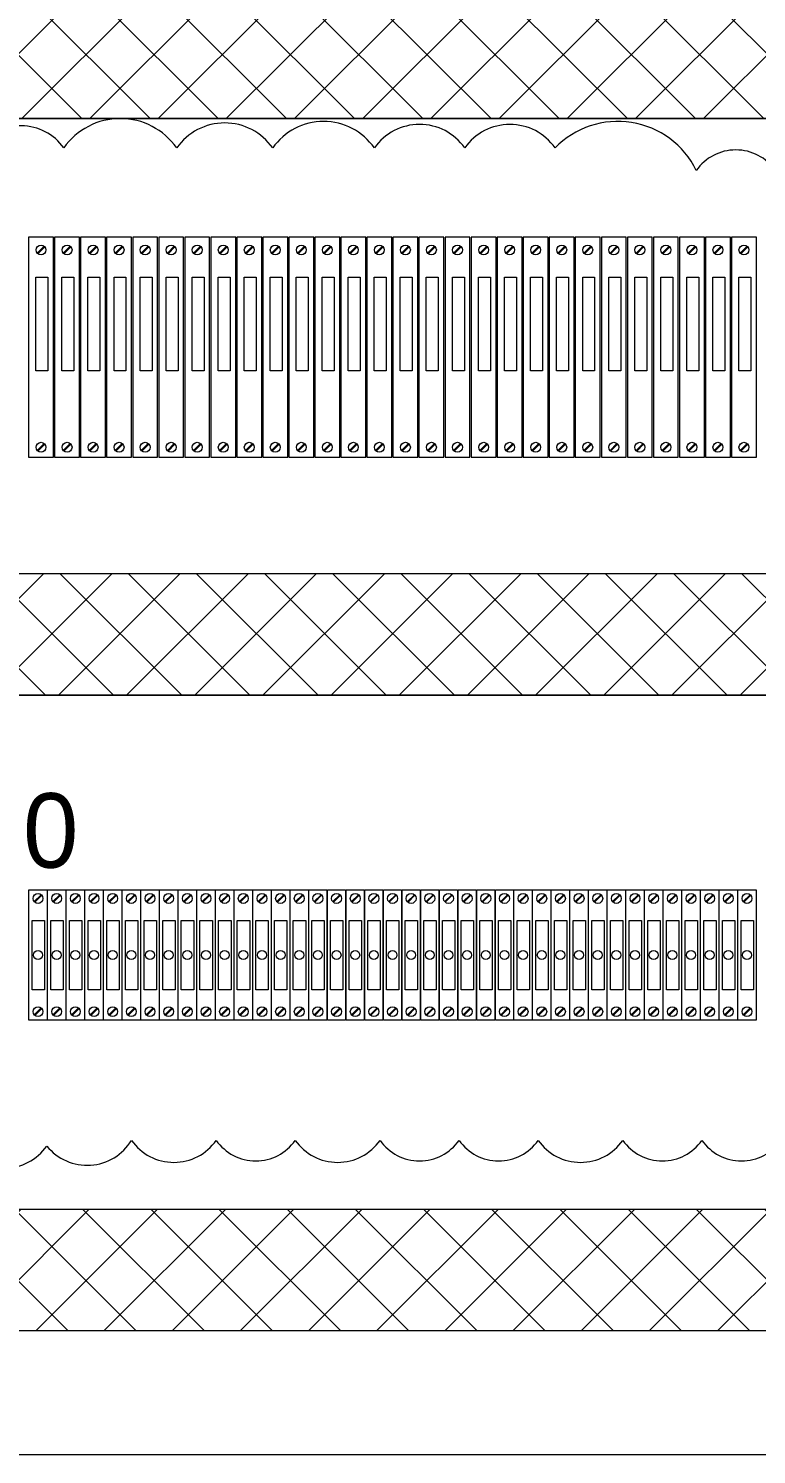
# Model space of a CAD drawing. Header units: millimetres. Extents: x 32626 to 72822, y 60047 to 123188.
# Drawn here: x 44963.5 to 45107.3, y 69076.9 to 69358.9 of the extents above; entities that cross this region are included whole.
import ezdxf

# ---------------------------------------------------------------- set-up
doc = ezdxf.new("R2010")
doc.units = ezdxf.units.MM
doc.header["$LTSCALE"] = 10
doc.layers.add('1轮廓实线层', color=7, linetype='Continuous', lineweight=18)
doc.layers.add('6文字层', color=3, linetype='Continuous', lineweight=18)
doc.styles.add('样式 1', font='SIMYOU.TTF', dxfattribs={"width": 0.75})

msp = doc.modelspace()

# ---------------------------------------------------------------- hatches: boundary and pattern name
at = {"layer": '1轮廓实线层'}
h = msp.add_hatch(dxfattribs=at)
h.set_pattern_fill('ANSI37', color=256, scale=3, style=0)
h.set_pattern_definition([(45, (13413.753, 2082.644), (-6.7351921, 6.7351921), []), (135, (13413.753, 2082.644), (-6.7351921, -6.7351921), [])])
h.paths.add_polyline_path([(44837.98, 69101.35), (44837.98, 69496.47), (45571.45, 69496.47), (45571.45, 69101.35)])
h.paths.add_polyline_path([(44861.4, 69473.08), (45548.03, 69473.08), (45548.03, 69365.07), (44861.4, 69365.07)], flags=16)
h.paths.add_polyline_path([(44861.38, 69341.07), (45548.05, 69341.07), (45548.05, 69251.07), (44861.38, 69251.07)], flags=16)
h.paths.add_polyline_path([(44861.38, 69227.07), (45548.05, 69227.07), (45548.05, 69125.35), (44861.38, 69125.35)], flags=16)

# ---------------------------------------------------------------- linework, layer by layer
for p, q in [((45307.45, 69341.07), (44861.38, 69341.07)), ((44861.38, 69341.07), (45548.05, 69341.07)), ((45307.45, 69251.07), (44861.38, 69251.07)), ((45548.05, 69251.07), (44861.38, 69251.07)), ((45307.45, 69227.07), (44861.38, 69227.07)), ((44861.38, 69227.07), (45548.05, 69227.07)), ((45548.05, 69125.35), (44861.38, 69125.35)), ((45571.45, 69101.35), (44837.98, 69101.35)), ((44808.71, 69076.91), (45600.71, 69076.91))]:
    msp.add_line(p, q, dxfattribs=at)
at = {"layer": '1轮廓实线层', "lineweight": 13}
for p, q in [((44968.45, 69317.63), (44963.53, 69317.63)), ((44963.53, 69317.63), (44963.53, 69274.13)), ((44968.45, 69274.13), (44968.45, 69317.63)), ((44973.6, 69317.63), (44968.68, 69317.63)), ((44968.68, 69317.63), (44968.68, 69274.13)), ((44973.6, 69274.13), (44973.6, 69317.63)), ((44978.74, 69317.63), (44973.82, 69317.63)), ((44973.82, 69317.63), (44973.82, 69274.13)), ((44978.74, 69274.13), (44978.74, 69317.63)), ((44983.88, 69317.63), (44978.96, 69317.63)), ((44978.96, 69317.63), (44978.96, 69274.13)), ((44983.88, 69274.13), (44983.88, 69317.63)), ((44989.02, 69317.63), (44984.1, 69317.63)), ((44984.1, 69317.63), (44984.1, 69274.13)), ((44989.02, 69274.13), (44989.02, 69317.63)), ((44994.16, 69317.63), (44989.24, 69317.63)), ((44989.24, 69317.63), (44989.24, 69274.13)), ((44994.16, 69274.13), (44994.16, 69317.63)), ((44999.31, 69317.63), (44994.39, 69317.63)), ((44994.39, 69317.63), (44994.39, 69274.13)), ((44999.31, 69274.13), (44999.31, 69317.63)), ((45004.45, 69317.63), (44999.53, 69317.63)), ((44999.53, 69317.63), (44999.53, 69274.13)), ((45004.45, 69274.13), (45004.45, 69317.63)), ((45009.59, 69317.63), (45004.67, 69317.63)), ((45004.67, 69317.63), (45004.67, 69274.13)), ((45009.59, 69274.13), (45009.59, 69317.63)), ((45014.73, 69317.63), (45009.81, 69317.63)), ((45009.81, 69317.63), (45009.81, 69274.13)), ((45014.73, 69274.13), (45014.73, 69317.63)), ((45019.88, 69317.63), (45014.96, 69317.63)), ((45014.96, 69317.63), (45014.96, 69274.13)), ((45019.88, 69274.13), (45019.88, 69317.63)), ((45025.02, 69317.63), (45020.1, 69317.63)), ((45020.1, 69317.63), (45020.1, 69274.13)), ((45025.02, 69274.13), (45025.02, 69317.63)), ((45030.16, 69317.63), (45025.24, 69317.63)), ((45025.24, 69317.63), (45025.24, 69274.13)), ((45030.16, 69274.13), (45030.16, 69317.63)), ((45035.3, 69317.63), (45030.38, 69317.63)), ((45030.38, 69317.63), (45030.38, 69274.13)), ((45035.3, 69274.13), (45035.3, 69317.63)), ((45040.45, 69317.63), (45035.53, 69317.63)), ((45035.53, 69317.63), (45035.53, 69274.13)), ((45040.45, 69274.13), (45040.45, 69317.63)), ((45045.59, 69317.63), (45040.67, 69317.63)), ((45040.67, 69317.63), (45040.67, 69274.13)), ((45045.59, 69274.13), (45045.59, 69317.63)), ((45050.73, 69317.63), (45045.81, 69317.63)), ((45045.81, 69317.63), (45045.81, 69274.13)), ((45050.73, 69274.13), (45050.73, 69317.63)), ((45055.91, 69317.63), (45050.99, 69317.63)), ((45050.99, 69317.63), (45050.99, 69274.13)), ((45055.91, 69274.13), (45055.91, 69317.63)), ((45061.05, 69317.63), (45056.13, 69317.63)), ((45056.13, 69317.63), (45056.13, 69274.13)), ((45061.05, 69274.13), (45061.05, 69317.63)), ((45066.19, 69317.63), (45061.27, 69317.63)), ((45061.27, 69317.63), (45061.27, 69274.13)), ((45066.19, 69274.13), (45066.19, 69317.63)), ((45071.34, 69317.63), (45066.42, 69317.63)), ((45066.42, 69317.63), (45066.42, 69274.13)), ((45071.34, 69274.13), (45071.34, 69317.63)), ((45076.48, 69317.63), (45071.56, 69317.63)), ((45071.56, 69317.63), (45071.56, 69274.13)), ((45076.48, 69274.13), (45076.48, 69317.63)), ((45081.62, 69317.63), (45076.7, 69317.63)), ((45076.7, 69317.63), (45076.7, 69274.13)), ((45081.62, 69274.13), (45081.62, 69317.63)), ((45086.76, 69317.63), (45081.84, 69317.63)), ((45081.84, 69317.63), (45081.84, 69274.13)), ((45086.76, 69274.13), (45086.76, 69317.63)), ((45091.91, 69317.63), (45086.99, 69317.63)), ((45086.99, 69317.63), (45086.99, 69274.13)), ((45091.91, 69274.13), (45091.91, 69317.63)), ((45097.05, 69317.63), (45092.13, 69317.63)), ((45092.13, 69317.63), (45092.13, 69274.13)), ((45097.05, 69274.13), (45097.05, 69317.63)), ((45102.19, 69317.63), (45097.27, 69317.63)), ((45097.27, 69317.63), (45097.27, 69274.13)), ((45102.19, 69274.13), (45102.19, 69317.63)), ((45107.33, 69317.63), (45102.41, 69317.63)), ((45102.41, 69317.63), (45102.41, 69274.13)), ((45107.33, 69274.13), (45107.33, 69317.63)), ((44965.24, 69314.48), (44966.62, 69315.85)), ((44965.36, 69314.35), (44966.74, 69315.73)), ((44970.39, 69314.48), (44971.76, 69315.85)), ((44970.51, 69314.35), (44971.89, 69315.73)), ((44975.53, 69314.48), (44976.91, 69315.85)), ((44975.65, 69314.35), (44977.03, 69315.73)), ((44980.67, 69314.48), (44982.05, 69315.85)), ((44980.79, 69314.35), (44982.17, 69315.73)), ((44985.81, 69314.48), (44987.19, 69315.85)), ((44985.93, 69314.35), (44987.31, 69315.73)), ((44990.95, 69314.48), (44992.33, 69315.85)), ((44991.08, 69314.35), (44992.45, 69315.73)), ((44996.1, 69314.48), (44997.48, 69315.85)), ((44996.22, 69314.35), (44997.6, 69315.73)), ((45001.24, 69314.48), (45002.62, 69315.85)), ((45001.36, 69314.35), (45002.74, 69315.73)), ((45006.38, 69314.48), (45007.76, 69315.85)), ((45006.5, 69314.35), (45007.88, 69315.73)), ((45011.52, 69314.48), (45012.9, 69315.85)), ((45011.64, 69314.35), (45013.02, 69315.73)), ((45016.67, 69314.48), (45018.05, 69315.85)), ((45016.79, 69314.35), (45018.17, 69315.73)), ((45021.81, 69314.48), (45023.19, 69315.85)), ((45021.93, 69314.35), (45023.31, 69315.73)), ((45026.95, 69314.48), (45028.33, 69315.85)), ((45027.07, 69314.35), (45028.45, 69315.73)), ((45032.09, 69314.48), (45033.47, 69315.85)), ((45032.21, 69314.35), (45033.59, 69315.73)), ((45037.24, 69314.48), (45038.61, 69315.85)), ((45037.36, 69314.35), (45038.74, 69315.73)), ((45042.38, 69314.48), (45043.76, 69315.85)), ((45042.5, 69314.35), (45043.88, 69315.73)), ((45047.52, 69314.48), (45048.9, 69315.85)), ((45047.64, 69314.35), (45049.02, 69315.73)), ((45052.7, 69314.48), (45054.08, 69315.85)), ((45052.82, 69314.35), (45054.2, 69315.73)), ((45057.84, 69314.48), (45059.22, 69315.85)), ((45057.96, 69314.35), (45059.34, 69315.73)), ((45062.99, 69314.48), (45064.36, 69315.85)), ((45063.11, 69314.35), (45064.48, 69315.73)), ((45068.13, 69314.48), (45069.51, 69315.85)), ((45068.25, 69314.35), (45069.63, 69315.73)), ((45073.27, 69314.48), (45074.65, 69315.85)), ((45073.39, 69314.35), (45074.77, 69315.73)), ((45078.41, 69314.48), (45079.79, 69315.85)), ((45078.53, 69314.35), (45079.91, 69315.73)), ((45083.55, 69314.48), (45084.93, 69315.85)), ((45083.68, 69314.35), (45085.05, 69315.73)), ((45088.7, 69314.48), (45090.08, 69315.85)), ((45088.82, 69314.35), (45090.2, 69315.73)), ((45093.84, 69314.48), (45095.22, 69315.85)), ((45093.96, 69314.35), (45095.34, 69315.73)), ((45098.98, 69314.48), (45100.36, 69315.85)), ((45099.1, 69314.35), (45100.48, 69315.73)), ((45104.12, 69314.48), (45105.5, 69315.85)), ((45104.24, 69314.35), (45105.62, 69315.73)), ((44965.24, 69275.45), (44966.62, 69276.83)), ((44965.36, 69275.33), (44966.74, 69276.71)), ((44970.39, 69275.45), (44971.76, 69276.83)), ((44970.51, 69275.33), (44971.89, 69276.71)), ((44975.53, 69275.45), (44976.91, 69276.83)), ((44975.65, 69275.33), (44977.03, 69276.71)), ((44980.67, 69275.45), (44982.05, 69276.83)), ((44980.79, 69275.33), (44982.17, 69276.71)), ((44985.81, 69275.45), (44987.19, 69276.83)), ((44985.93, 69275.33), (44987.31, 69276.71)), ((44990.95, 69275.45), (44992.33, 69276.83)), ((44991.08, 69275.33), (44992.45, 69276.71)), ((44996.1, 69275.45), (44997.48, 69276.83)), ((44996.22, 69275.33), (44997.6, 69276.71)), ((45001.24, 69275.45), (45002.62, 69276.83)), ((45001.36, 69275.33), (45002.74, 69276.71)), ((45006.38, 69275.45), (45007.76, 69276.83)), ((45006.5, 69275.33), (45007.88, 69276.71)), ((45011.52, 69275.45), (45012.9, 69276.83)), ((45011.64, 69275.33), (45013.02, 69276.71)), ((45016.67, 69275.45), (45018.05, 69276.83)), ((45016.79, 69275.33), (45018.17, 69276.71)), ((45021.81, 69275.45), (45023.19, 69276.83)), ((45021.93, 69275.33), (45023.31, 69276.71)), ((45026.95, 69275.45), (45028.33, 69276.83)), ((45027.07, 69275.33), (45028.45, 69276.71)), ((45032.09, 69275.45), (45033.47, 69276.83)), ((45032.21, 69275.33), (45033.59, 69276.71)), ((45037.24, 69275.45), (45038.61, 69276.83)), ((45037.36, 69275.33), (45038.74, 69276.71)), ((45042.38, 69275.45), (45043.76, 69276.83)), ((45042.5, 69275.33), (45043.88, 69276.71)), ((45047.52, 69275.45), (45048.9, 69276.83)), ((45047.64, 69275.33), (45049.02, 69276.71)), ((45052.7, 69275.45), (45054.08, 69276.83)), ((45052.82, 69275.33), (45054.2, 69276.71)), ((45057.84, 69275.45), (45059.22, 69276.83)), ((45057.96, 69275.33), (45059.34, 69276.71)), ((45062.99, 69275.45), (45064.36, 69276.83)), ((45063.11, 69275.33), (45064.48, 69276.71)), ((45068.13, 69275.45), (45069.51, 69276.83)), ((45068.25, 69275.33), (45069.63, 69276.71)), ((45073.27, 69275.45), (45074.65, 69276.83)), ((45073.39, 69275.33), (45074.77, 69276.71)), ((45078.41, 69275.45), (45079.79, 69276.83)), ((45078.53, 69275.33), (45079.91, 69276.71)), ((45083.55, 69275.45), (45084.93, 69276.83)), ((45083.68, 69275.33), (45085.05, 69276.71)), ((45088.7, 69275.45), (45090.08, 69276.83)), ((45088.82, 69275.33), (45090.2, 69276.71)), ((45093.84, 69275.45), (45095.22, 69276.83)), ((45093.96, 69275.33), (45095.34, 69276.71)), ((45098.98, 69275.45), (45100.36, 69276.83)), ((45099.1, 69275.33), (45100.48, 69276.71)), ((45104.12, 69275.45), (45105.5, 69276.83)), ((45104.24, 69275.33), (45105.62, 69276.71)), ((44963.53, 69274.13), (44968.45, 69274.13)), ((44968.68, 69274.13), (44973.6, 69274.13)), ((44973.82, 69274.13), (44978.74, 69274.13)), ((44978.96, 69274.13), (44983.88, 69274.13)), ((44984.1, 69274.13), (44989.02, 69274.13)), ((44989.24, 69274.13), (44994.16, 69274.13)), ((44994.39, 69274.13), (44999.31, 69274.13)), ((44999.53, 69274.13), (45004.45, 69274.13)), ((45004.67, 69274.13), (45009.59, 69274.13)), ((45009.81, 69274.13), (45014.73, 69274.13)), ((45014.96, 69274.13), (45019.88, 69274.13)), ((45020.1, 69274.13), (45025.02, 69274.13)), ((45025.24, 69274.13), (45030.16, 69274.13)), ((45030.38, 69274.13), (45035.3, 69274.13)), ((45035.53, 69274.13), (45040.45, 69274.13)), ((45040.67, 69274.13), (45045.59, 69274.13)), ((45045.81, 69274.13), (45050.73, 69274.13)), ((45050.99, 69274.13), (45055.91, 69274.13)), ((45056.13, 69274.13), (45061.05, 69274.13)), ((45061.27, 69274.13), (45066.19, 69274.13)), ((45066.42, 69274.13), (45071.34, 69274.13)), ((45071.56, 69274.13), (45076.48, 69274.13)), ((45076.7, 69274.13), (45081.62, 69274.13)), ((45081.84, 69274.13), (45086.76, 69274.13)), ((45086.99, 69274.13), (45091.91, 69274.13)), ((45092.13, 69274.13), (45097.05, 69274.13)), ((45097.27, 69274.13), (45102.19, 69274.13)), ((45102.41, 69274.13), (45107.33, 69274.13)), ((44963.6, 69188.57), (44967.2, 69188.57)), ((44963.6, 69162.77), (44963.6, 69188.57)), ((44964.65, 69186.23), (44966.03, 69187.61)), ((44964.77, 69186.11), (44966.15, 69187.49)), ((44967.2, 69188.57), (44967.2, 69162.77)), ((44967.29, 69188.57), (44970.89, 69188.57)), ((44967.29, 69162.77), (44967.29, 69188.57)), ((44968.34, 69186.23), (44969.72, 69187.61)), ((44968.46, 69186.11), (44969.84, 69187.49)), ((44970.89, 69188.57), (44970.89, 69162.77)), ((44970.97, 69188.57), (44974.57, 69188.57)), ((44970.97, 69162.77), (44970.97, 69188.57)), ((44972.02, 69186.23), (44973.4, 69187.61)), ((44972.15, 69186.11), (44973.52, 69187.49)), ((44974.57, 69188.57), (44974.57, 69162.77)), ((44974.66, 69188.57), (44978.26, 69188.57)), ((44974.66, 69162.77), (44974.66, 69188.57)), ((44975.71, 69186.23), (44977.09, 69187.61)), ((44975.83, 69186.11), (44977.21, 69187.49)), ((44978.26, 69188.57), (44978.26, 69162.77)), ((44978.35, 69188.57), (44981.95, 69188.57)), ((44978.35, 69162.77), (44978.35, 69188.57)), ((44979.4, 69186.23), (44980.78, 69187.61)), ((44979.52, 69186.11), (44980.9, 69187.49)), ((44981.95, 69188.57), (44981.95, 69162.77)), ((44982.03, 69188.57), (44985.63, 69188.57)), ((44982.03, 69162.77), (44982.03, 69188.57)), ((44983.08, 69186.23), (44984.46, 69187.61)), ((44983.2, 69186.11), (44984.58, 69187.49)), ((44985.63, 69188.57), (44985.63, 69162.77)), ((44985.72, 69188.57), (44989.32, 69188.57)), ((44985.72, 69162.77), (44985.72, 69188.57)), ((44986.77, 69186.23), (44988.15, 69187.61)), ((44986.89, 69186.11), (44988.27, 69187.49)), ((44989.32, 69188.57), (44989.32, 69162.77)), ((44989.41, 69188.57), (44993.01, 69188.57)), ((44989.41, 69162.77), (44989.41, 69188.57)), ((44990.46, 69186.23), (44991.83, 69187.61)), ((44990.58, 69186.11), (44991.96, 69187.49)), ((44993.01, 69188.57), (44993.01, 69162.77)), ((44993.09, 69188.57), (44996.69, 69188.57)), ((44993.09, 69162.77), (44993.09, 69188.57)), ((44994.14, 69186.23), (44995.52, 69187.61)), ((44994.26, 69186.11), (44995.64, 69187.49)), ((44996.69, 69188.57), (44996.69, 69162.77)), ((44996.78, 69188.57), (45000.38, 69188.57)), ((44996.78, 69162.77), (44996.78, 69188.57)), ((44997.83, 69186.23), (44999.21, 69187.61)), ((44997.95, 69186.11), (44999.33, 69187.49)), ((45000.38, 69188.57), (45000.38, 69162.77)), ((45000.46, 69188.57), (45004.06, 69188.57)), ((45000.46, 69162.77), (45000.46, 69188.57)), ((45001.51, 69186.23), (45002.89, 69187.61)), ((45001.63, 69186.11), (45003.01, 69187.49)), ((45004.06, 69188.57), (45004.06, 69162.77)), ((45004.15, 69188.57), (45007.75, 69188.57)), ((45004.15, 69162.77), (45004.15, 69188.57)), ((45005.2, 69186.23), (45006.58, 69187.61)), ((45005.32, 69186.11), (45006.7, 69187.49)), ((45007.75, 69188.57), (45007.75, 69162.77)), ((45007.84, 69188.57), (45011.44, 69188.57)), ((45007.84, 69162.77), (45007.84, 69188.57)), ((45008.89, 69186.23), (45010.27, 69187.61)), ((45009.01, 69186.11), (45010.39, 69187.49)), ((45011.44, 69188.57), (45011.44, 69162.77)), ((45011.52, 69188.57), (45015.12, 69188.57)), ((45011.52, 69162.77), (45011.52, 69188.57)), ((45012.57, 69186.23), (45013.95, 69187.61)), ((45012.69, 69186.11), (45014.07, 69187.49)), ((45015.12, 69188.57), (45015.12, 69162.77)), ((45015.21, 69188.57), (45018.81, 69188.57)), ((45015.21, 69162.77), (45015.21, 69188.57)), ((45016.26, 69186.23), (45017.64, 69187.61)), ((45016.38, 69186.11), (45017.76, 69187.49)), ((45018.81, 69188.57), (45018.81, 69162.77)), ((45018.89, 69188.57), (45022.49, 69188.57)), ((45018.89, 69162.77), (45018.89, 69188.57)), ((45019.94, 69186.23), (45021.32, 69187.61)), ((45020.07, 69186.11), (45021.44, 69187.49)), ((45022.49, 69188.57), (45022.49, 69162.77)), ((45022.58, 69188.57), (45026.18, 69188.57)), ((45022.58, 69162.77), (45022.58, 69188.57)), ((45023.63, 69186.23), (45025.01, 69187.61)), ((45023.75, 69186.11), (45025.13, 69187.49)), ((45026.18, 69188.57), (45026.18, 69162.77)), ((45026.27, 69188.57), (45029.87, 69188.57)), ((45026.27, 69162.77), (45026.27, 69188.57)), ((45027.32, 69186.23), (45028.7, 69187.61)), ((45027.44, 69186.11), (45028.82, 69187.49)), ((45029.87, 69188.57), (45029.87, 69162.77)), ((45029.95, 69188.57), (45033.55, 69188.57)), ((45029.95, 69162.77), (45029.95, 69188.57)), ((45031, 69186.23), (45032.38, 69187.61)), ((45031.12, 69186.11), (45032.5, 69187.49)), ((45033.55, 69188.57), (45033.55, 69162.77)), ((45033.64, 69162.77), (45033.64, 69188.57)), ((45033.64, 69188.57), (45037.24, 69188.57)), ((45033.64, 69162.77), (45033.64, 69188.57)), ((45034.69, 69186.23), (45036.07, 69187.61)), ((45034.81, 69186.11), (45036.19, 69187.49)), ((45037.24, 69188.57), (45037.24, 69162.77)), ((45037.32, 69188.57), (45040.92, 69188.57)), ((45037.32, 69162.77), (45037.32, 69188.57)), ((45038.38, 69186.23), (45039.75, 69187.61)), ((45038.5, 69186.11), (45039.87, 69187.49)), ((45040.92, 69188.57), (45040.92, 69162.77)), ((45041.01, 69188.57), (45044.61, 69188.57)), ((45041.01, 69162.77), (45041.01, 69188.57)), ((45042.06, 69186.23), (45043.44, 69187.61)), ((45042.18, 69186.11), (45043.56, 69187.49)), ((45044.61, 69188.57), (45044.61, 69162.77)), ((45044.7, 69188.57), (45048.3, 69188.57)), ((45044.7, 69162.77), (45044.7, 69188.57)), ((45045.75, 69186.23), (45047.13, 69187.61)), ((45045.87, 69186.11), (45047.25, 69187.49)), ((45048.3, 69188.57), (45048.3, 69162.77)), ((45048.38, 69188.57), (45051.98, 69188.57)), ((45048.38, 69162.77), (45048.38, 69188.57)), ((45049.43, 69186.23), (45050.81, 69187.61)), ((45049.55, 69186.11), (45050.93, 69187.49)), ((45051.98, 69188.57), (45051.98, 69162.77)), ((45052.07, 69188.57), (45055.67, 69188.57)), ((45052.07, 69162.77), (45052.07, 69188.57)), ((45053.12, 69186.23), (45054.5, 69187.61)), ((45053.24, 69186.11), (45054.62, 69187.49)), ((45055.67, 69188.57), (45055.67, 69162.77)), ((45055.76, 69188.57), (45059.36, 69188.57)), ((45055.76, 69162.77), (45055.76, 69188.57)), ((45056.81, 69186.23), (45058.18, 69187.61)), ((45056.93, 69186.11), (45058.31, 69187.49)), ((45059.36, 69188.57), (45059.36, 69162.77)), ((45059.44, 69188.57), (45063.04, 69188.57)), ((45059.44, 69162.77), (45059.44, 69188.57)), ((45060.49, 69186.23), (45061.87, 69187.61)), ((45060.61, 69186.11), (45061.99, 69187.49)), ((45063.04, 69188.57), (45063.04, 69162.77)), ((45063.13, 69188.57), (45066.73, 69188.57)), ((45063.13, 69162.77), (45063.13, 69188.57)), ((45064.18, 69186.23), (45065.56, 69187.61)), ((45064.3, 69186.11), (45065.68, 69187.49)), ((45066.73, 69188.57), (45066.73, 69162.77)), ((45066.81, 69188.57), (45070.41, 69188.57)), ((45066.81, 69162.77), (45066.81, 69188.57)), ((45067.86, 69186.23), (45069.24, 69187.61)), ((45067.98, 69186.11), (45069.36, 69187.49)), ((45070.41, 69188.57), (45070.41, 69162.77)), ((45070.5, 69188.57), (45074.1, 69188.57)), ((45070.5, 69162.77), (45070.5, 69188.57)), ((45071.55, 69186.23), (45072.93, 69187.61)), ((45071.67, 69186.11), (45073.05, 69187.49)), ((45074.1, 69188.57), (45074.1, 69162.77)), ((45074.19, 69188.57), (45077.79, 69188.57)), ((45074.19, 69162.77), (45074.19, 69188.57)), ((45075.24, 69186.23), (45076.62, 69187.61)), ((45075.36, 69186.11), (45076.74, 69187.49)), ((45077.79, 69188.57), (45077.79, 69162.77)), ((45077.87, 69188.57), (45081.47, 69188.57)), ((45077.87, 69162.77), (45077.87, 69188.57)), ((45078.92, 69186.23), (45080.3, 69187.61)), ((45079.04, 69186.11), (45080.42, 69187.49)), ((45081.47, 69188.57), (45081.47, 69162.77)), ((45081.56, 69188.57), (45085.16, 69188.57)), ((45081.56, 69162.77), (45081.56, 69188.57)), ((45082.61, 69186.23), (45083.99, 69187.61)), ((45082.73, 69186.11), (45084.11, 69187.49)), ((45085.16, 69188.57), (45085.16, 69162.77)), ((45085.24, 69188.57), (45088.84, 69188.57)), ((45085.24, 69162.77), (45085.24, 69188.57)), ((45086.29, 69186.23), (45087.67, 69187.61)), ((45086.42, 69186.11), (45087.79, 69187.49)), ((45088.84, 69188.57), (45088.84, 69162.77)), ((45088.93, 69188.57), (45092.53, 69188.57)), ((45088.93, 69162.77), (45088.93, 69188.57)), ((45089.98, 69186.23), (45091.36, 69187.61)), ((45090.1, 69186.11), (45091.48, 69187.49)), ((45092.53, 69188.57), (45092.53, 69162.77)), ((45092.62, 69188.57), (45096.22, 69188.57)), ((45092.62, 69162.77), (45092.62, 69188.57)), ((45093.67, 69186.23), (45095.05, 69187.61)), ((45093.79, 69186.11), (45095.17, 69187.49)), ((45096.22, 69188.57), (45096.22, 69162.77)), ((45096.3, 69188.57), (45099.9, 69188.57)), ((45096.3, 69162.77), (45096.3, 69188.57)), ((45097.35, 69186.23), (45098.73, 69187.61)), ((45097.47, 69186.11), (45098.85, 69187.49)), ((45099.9, 69188.57), (45099.9, 69162.77)), ((45099.99, 69188.57), (45103.59, 69188.57)), ((45099.99, 69162.77), (45099.99, 69188.57)), ((45101.04, 69186.23), (45102.42, 69187.61)), ((45101.16, 69186.11), (45102.54, 69187.49)), ((45103.59, 69188.57), (45103.59, 69162.77)), ((45103.67, 69188.57), (45107.27, 69188.57)), ((45103.67, 69162.77), (45103.67, 69188.57)), ((45104.73, 69186.23), (45106.1, 69187.61)), ((45104.85, 69186.11), (45106.23, 69187.49)), ((45107.27, 69188.57), (45107.27, 69162.77)), ((44964.65, 69163.85), (44966.03, 69165.23)), ((44964.77, 69163.73), (44966.15, 69165.11)), ((44968.34, 69163.85), (44969.72, 69165.23)), ((44968.46, 69163.73), (44969.84, 69165.11)), ((44972.02, 69163.85), (44973.4, 69165.23)), ((44972.15, 69163.73), (44973.52, 69165.11)), ((44975.71, 69163.85), (44977.09, 69165.23)), ((44975.83, 69163.73), (44977.21, 69165.11)), ((44979.4, 69163.85), (44980.78, 69165.23)), ((44979.52, 69163.73), (44980.9, 69165.11)), ((44983.08, 69163.85), (44984.46, 69165.23)), ((44983.2, 69163.73), (44984.58, 69165.11)), ((44986.77, 69163.85), (44988.15, 69165.23)), ((44986.89, 69163.73), (44988.27, 69165.11)), ((44990.46, 69163.85), (44991.83, 69165.23)), ((44990.58, 69163.73), (44991.96, 69165.11)), ((44994.14, 69163.85), (44995.52, 69165.23)), ((44994.26, 69163.73), (44995.64, 69165.11)), ((44997.83, 69163.85), (44999.21, 69165.23)), ((44997.95, 69163.73), (44999.33, 69165.11)), ((45001.51, 69163.85), (45002.89, 69165.23)), ((45001.63, 69163.73), (45003.01, 69165.11)), ((45005.2, 69163.85), (45006.58, 69165.23)), ((45005.32, 69163.73), (45006.7, 69165.11)), ((45008.89, 69163.85), (45010.27, 69165.23)), ((45009.01, 69163.73), (45010.39, 69165.11)), ((45012.57, 69163.85), (45013.95, 69165.23)), ((45012.69, 69163.73), (45014.07, 69165.11)), ((45016.26, 69163.85), (45017.64, 69165.23)), ((45016.38, 69163.73), (45017.76, 69165.11)), ((45019.94, 69163.85), (45021.32, 69165.23)), ((45020.07, 69163.73), (45021.44, 69165.11)), ((45023.63, 69163.85), (45025.01, 69165.23)), ((45023.75, 69163.73), (45025.13, 69165.11)), ((45027.32, 69163.85), (45028.7, 69165.23)), ((45027.44, 69163.73), (45028.82, 69165.11)), ((45031, 69163.85), (45032.38, 69165.23)), ((45031.12, 69163.73), (45032.5, 69165.11)), ((45034.69, 69163.85), (45036.07, 69165.23)), ((45034.81, 69163.73), (45036.19, 69165.11)), ((45038.38, 69163.85), (45039.75, 69165.23)), ((45038.5, 69163.73), (45039.87, 69165.11)), ((45042.06, 69163.85), (45043.44, 69165.23)), ((45042.18, 69163.73), (45043.56, 69165.11)), ((45045.75, 69163.85), (45047.13, 69165.23)), ((45045.87, 69163.73), (45047.25, 69165.11)), ((45049.43, 69163.85), (45050.81, 69165.23)), ((45049.55, 69163.73), (45050.93, 69165.11)), ((45053.12, 69163.85), (45054.5, 69165.23)), ((45053.24, 69163.73), (45054.62, 69165.11)), ((45056.81, 69163.85), (45058.18, 69165.23)), ((45056.93, 69163.73), (45058.31, 69165.11)), ((45060.49, 69163.85), (45061.87, 69165.23)), ((45060.61, 69163.73), (45061.99, 69165.11)), ((45064.18, 69163.85), (45065.56, 69165.23)), ((45064.3, 69163.73), (45065.68, 69165.11)), ((45067.86, 69163.85), (45069.24, 69165.23)), ((45067.98, 69163.73), (45069.36, 69165.11)), ((45071.55, 69163.85), (45072.93, 69165.23)), ((45071.67, 69163.73), (45073.05, 69165.11)), ((45075.24, 69163.85), (45076.62, 69165.23)), ((45075.36, 69163.73), (45076.74, 69165.11)), ((45078.92, 69163.85), (45080.3, 69165.23)), ((45079.04, 69163.73), (45080.42, 69165.11)), ((45082.61, 69163.85), (45083.99, 69165.23)), ((45082.73, 69163.73), (45084.11, 69165.11)), ((45086.29, 69163.85), (45087.67, 69165.23)), ((45086.42, 69163.73), (45087.79, 69165.11)), ((45089.98, 69163.85), (45091.36, 69165.23)), ((45090.1, 69163.73), (45091.48, 69165.11)), ((45093.67, 69163.85), (45095.05, 69165.23)), ((45093.79, 69163.73), (45095.17, 69165.11)), ((45097.35, 69163.85), (45098.73, 69165.23)), ((45097.47, 69163.73), (45098.85, 69165.11)), ((45101.04, 69163.85), (45102.42, 69165.23)), ((45101.16, 69163.73), (45102.54, 69165.11)), ((45104.73, 69163.85), (45106.1, 69165.23)), ((45104.85, 69163.73), (45106.23, 69165.11)), ((44967.2, 69162.77), (44963.6, 69162.77)), ((44970.89, 69162.77), (44967.29, 69162.77)), ((44974.57, 69162.77), (44970.97, 69162.77)), ((44978.26, 69162.77), (44974.66, 69162.77)), ((44981.95, 69162.77), (44978.35, 69162.77)), ((44985.63, 69162.77), (44982.03, 69162.77)), ((44989.32, 69162.77), (44985.72, 69162.77)), ((44993.01, 69162.77), (44989.41, 69162.77)), ((44996.69, 69162.77), (44993.09, 69162.77)), ((45000.38, 69162.77), (44996.78, 69162.77)), ((45004.06, 69162.77), (45000.46, 69162.77)), ((45007.75, 69162.77), (45004.15, 69162.77)), ((45011.44, 69162.77), (45007.84, 69162.77)), ((45015.12, 69162.77), (45011.52, 69162.77)), ((45018.81, 69162.77), (45015.21, 69162.77)), ((45022.49, 69162.77), (45018.89, 69162.77)), ((45026.18, 69162.77), (45022.58, 69162.77)), ((45029.87, 69162.77), (45026.27, 69162.77)), ((45033.55, 69162.77), (45029.95, 69162.77)), ((45037.24, 69162.77), (45033.64, 69162.77)), ((45040.92, 69162.77), (45037.32, 69162.77)), ((45044.61, 69162.77), (45041.01, 69162.77)), ((45048.3, 69162.77), (45044.7, 69162.77)), ((45051.98, 69162.77), (45048.38, 69162.77)), ((45055.67, 69162.77), (45052.07, 69162.77)), ((45059.36, 69162.77), (45055.76, 69162.77)), ((45063.04, 69162.77), (45059.44, 69162.77)), ((45066.73, 69162.77), (45063.13, 69162.77)), ((45070.41, 69162.77), (45066.81, 69162.77)), ((45074.1, 69162.77), (45070.5, 69162.77)), ((45077.79, 69162.77), (45074.19, 69162.77)), ((45081.47, 69162.77), (45077.87, 69162.77)), ((45085.16, 69162.77), (45081.56, 69162.77)), ((45088.84, 69162.77), (45085.24, 69162.77)), ((45092.53, 69162.77), (45088.93, 69162.77)), ((45096.22, 69162.77), (45092.62, 69162.77)), ((45099.9, 69162.77), (45096.3, 69162.77)), ((45103.59, 69162.77), (45099.99, 69162.77)), ((45107.27, 69162.77), (45103.67, 69162.77))]:
    msp.add_line(p, q, dxfattribs=at)
at = {"layer": '1轮廓实线层', "color": 1}
for points in [[(45111.08, 69330.81, 0.520567), (45095.46, 69330.81, 0.520567), (45095.46, 69330.81, 0.520567), (45067.56, 69335.27, 0.520567), (45049.71, 69335.27, 0.520567), (45049.71, 69335.27, 0.520567), (45031.85, 69335.27, 0.520567), (45031.85, 69335.27, 0.520567), (45011.77, 69335.27, 0.520567), (45011.77, 69335.27, 0.520567), (44992.8, 69335.27, 0.520567), (44992.8, 69335.27, 0.520567), (44970.48, 69335.27, 0.520567), (44970.48, 69335.27, 0.520567), (44953.74, 69335.27, 0.520567)], [(44950.39, 69137.91, 0.520567), (44967.13, 69137.91, 0.520567), (44967.13, 69137.91, 0.520567), (44983.87, 69139.03, 0.520567), (44983.87, 69139.03, 0.520567), (45000.61, 69139.03, 0.520567), (45000.61, 69139.03, 0.520567), (45016.23, 69139.03, 0.520567), (45016.23, 69139.03, 0.520567), (45032.97, 69139.03, 0.520567), (45032.97, 69139.03, 0.520567), (45048.59, 69139.03, 0.520567), (45048.59, 69139.03, 0.520567), (45064.21, 69139.03, 0.520567), (45064.21, 69139.03, 0.520567), (45080.95, 69139.03, 0.520567), (45080.95, 69139.03, 0.520567), (45096.57, 69139.03, 0.520567), (45096.57, 69139.03, 0.520567), (45112.19, 69139.03, 0.520567)]]:
    msp.add_lwpolyline(points, format="xyb", dxfattribs=at)
at = {"layer": '1轮廓实线层', "lineweight": 13}
for points in [[(44964.98, 69309.74), (44967.35, 69309.74), (44967.35, 69291.17), (44964.98, 69291.17)], [(44970.13, 69309.74), (44972.49, 69309.74), (44972.49, 69291.17), (44970.13, 69291.17)], [(44975.27, 69309.74), (44977.64, 69309.74), (44977.64, 69291.17), (44975.27, 69291.17)], [(44980.41, 69309.74), (44982.78, 69309.74), (44982.78, 69291.17), (44980.41, 69291.17)], [(44985.55, 69309.74), (44987.92, 69309.74), (44987.92, 69291.17), (44985.55, 69291.17)], [(44990.7, 69309.74), (44993.06, 69309.74), (44993.06, 69291.17), (44990.7, 69291.17)], [(44995.84, 69309.74), (44998.2, 69309.74), (44998.2, 69291.17), (44995.84, 69291.17)], [(45000.98, 69309.74), (45003.35, 69309.74), (45003.35, 69291.17), (45000.98, 69291.17)], [(45006.12, 69309.74), (45008.49, 69309.74), (45008.49, 69291.17), (45006.12, 69291.17)], [(45011.26, 69309.74), (45013.63, 69309.74), (45013.63, 69291.17), (45011.26, 69291.17)], [(45016.41, 69309.74), (45018.77, 69309.74), (45018.77, 69291.17), (45016.41, 69291.17)], [(45021.55, 69309.74), (45023.92, 69309.74), (45023.92, 69291.17), (45021.55, 69291.17)], [(45026.69, 69309.74), (45029.06, 69309.74), (45029.06, 69291.17), (45026.69, 69291.17)], [(45031.83, 69309.74), (45034.2, 69309.74), (45034.2, 69291.17), (45031.83, 69291.17)], [(45036.98, 69309.74), (45039.34, 69309.74), (45039.34, 69291.17), (45036.98, 69291.17)], [(45042.12, 69309.74), (45044.49, 69309.74), (45044.49, 69291.17), (45042.12, 69291.17)], [(45047.26, 69309.74), (45049.63, 69309.74), (45049.63, 69291.17), (45047.26, 69291.17)], [(45052.44, 69309.74), (45054.81, 69309.74), (45054.81, 69291.17), (45052.44, 69291.17)], [(45057.58, 69309.74), (45059.95, 69309.74), (45059.95, 69291.17), (45057.58, 69291.17)], [(45062.73, 69309.74), (45065.09, 69309.74), (45065.09, 69291.17), (45062.73, 69291.17)], [(45067.87, 69309.74), (45070.23, 69309.74), (45070.23, 69291.17), (45067.87, 69291.17)], [(45073.01, 69309.74), (45075.38, 69309.74), (45075.38, 69291.17), (45073.01, 69291.17)], [(45078.15, 69309.74), (45080.52, 69309.74), (45080.52, 69291.17), (45078.15, 69291.17)], [(45083.29, 69309.74), (45085.66, 69309.74), (45085.66, 69291.17), (45083.29, 69291.17)], [(45088.44, 69309.74), (45090.8, 69309.74), (45090.8, 69291.17), (45088.44, 69291.17)], [(45093.58, 69309.74), (45095.95, 69309.74), (45095.95, 69291.17), (45093.58, 69291.17)], [(45098.72, 69309.74), (45101.09, 69309.74), (45101.09, 69291.17), (45098.72, 69291.17)], [(45103.86, 69309.74), (45106.23, 69309.74), (45106.23, 69291.17), (45103.86, 69291.17)], [(44964.22, 69182.47), (44966.67, 69182.47), (44966.67, 69168.81), (44964.22, 69168.81)], [(44967.91, 69182.47), (44970.36, 69182.47), (44970.36, 69168.81), (44967.91, 69168.81)], [(44971.6, 69182.47), (44974.04, 69182.47), (44974.04, 69168.81), (44971.6, 69168.81)], [(44975.28, 69182.47), (44977.73, 69182.47), (44977.73, 69168.81), (44975.28, 69168.81)], [(44978.97, 69182.47), (44981.42, 69182.47), (44981.42, 69168.81), (44978.97, 69168.81)], [(44982.65, 69182.47), (44985.1, 69182.47), (44985.1, 69168.81), (44982.65, 69168.81)], [(44986.34, 69182.47), (44988.79, 69182.47), (44988.79, 69168.81), (44986.34, 69168.81)], [(44990.03, 69182.47), (44992.47, 69182.47), (44992.47, 69168.81), (44990.03, 69168.81)], [(44993.71, 69182.47), (44996.16, 69182.47), (44996.16, 69168.81), (44993.71, 69168.81)], [(44997.4, 69182.47), (44999.85, 69182.47), (44999.85, 69168.81), (44997.4, 69168.81)], [(45001.08, 69182.47), (45003.53, 69182.47), (45003.53, 69168.81), (45001.08, 69168.81)], [(45004.77, 69182.47), (45007.22, 69182.47), (45007.22, 69168.81), (45004.77, 69168.81)], [(45008.46, 69182.47), (45010.9, 69182.47), (45010.9, 69168.81), (45008.46, 69168.81)], [(45012.14, 69182.47), (45014.59, 69182.47), (45014.59, 69168.81), (45012.14, 69168.81)], [(45015.83, 69182.47), (45018.28, 69182.47), (45018.28, 69168.81), (45015.83, 69168.81)], [(45019.52, 69182.47), (45021.96, 69182.47), (45021.96, 69168.81), (45019.52, 69168.81)], [(45023.2, 69182.47), (45025.65, 69182.47), (45025.65, 69168.81), (45023.2, 69168.81)], [(45026.89, 69182.47), (45029.34, 69182.47), (45029.34, 69168.81), (45026.89, 69168.81)], [(45030.57, 69182.47), (45033.02, 69182.47), (45033.02, 69168.81), (45030.57, 69168.81)], [(45034.26, 69182.47), (45036.71, 69182.47), (45036.71, 69168.81), (45034.26, 69168.81)], [(45037.95, 69182.47), (45040.39, 69182.47), (45040.39, 69168.81), (45037.95, 69168.81)], [(45041.63, 69182.47), (45044.08, 69182.47), (45044.08, 69168.81), (45041.63, 69168.81)], [(45045.32, 69182.47), (45047.77, 69182.47), (45047.77, 69168.81), (45045.32, 69168.81)], [(45049, 69182.47), (45051.45, 69182.47), (45051.45, 69168.81), (45049, 69168.81)], [(45052.69, 69182.47), (45055.14, 69182.47), (45055.14, 69168.81), (45052.69, 69168.81)], [(45056.38, 69182.47), (45058.82, 69182.47), (45058.82, 69168.81), (45056.38, 69168.81)], [(45060.06, 69182.47), (45062.51, 69182.47), (45062.51, 69168.81), (45060.06, 69168.81)], [(45063.75, 69182.47), (45066.2, 69182.47), (45066.2, 69168.81), (45063.75, 69168.81)], [(45067.43, 69182.47), (45069.88, 69182.47), (45069.88, 69168.81), (45067.43, 69168.81)], [(45071.12, 69182.47), (45073.57, 69182.47), (45073.57, 69168.81), (45071.12, 69168.81)], [(45074.81, 69182.47), (45077.26, 69182.47), (45077.26, 69168.81), (45074.81, 69168.81)], [(45078.49, 69182.47), (45080.94, 69182.47), (45080.94, 69168.81), (45078.49, 69168.81)], [(45082.18, 69182.47), (45084.63, 69182.47), (45084.63, 69168.81), (45082.18, 69168.81)], [(45085.87, 69182.47), (45088.31, 69182.47), (45088.31, 69168.81), (45085.87, 69168.81)], [(45089.55, 69182.47), (45092, 69182.47), (45092, 69168.81), (45089.55, 69168.81)], [(45093.24, 69182.47), (45095.69, 69182.47), (45095.69, 69168.81), (45093.24, 69168.81)], [(45096.92, 69182.47), (45099.37, 69182.47), (45099.37, 69168.81), (45096.92, 69168.81)], [(45100.61, 69182.47), (45103.06, 69182.47), (45103.06, 69168.81), (45100.61, 69168.81)], [(45104.3, 69182.47), (45106.74, 69182.47), (45106.74, 69168.81), (45104.3, 69168.81)]]:
    msp.add_lwpolyline(points, close=True, dxfattribs=at)
for centre, radius in [((44965.99, 69315.1), 0.975), ((44971.14, 69315.1), 0.975), ((44976.28, 69315.1), 0.975), ((44981.42, 69315.1), 0.975), ((44986.56, 69315.1), 0.975), ((44991.7, 69315.1), 0.975), ((44996.85, 69315.1), 0.975), ((45001.99, 69315.1), 0.975), ((45007.13, 69315.1), 0.975), ((45012.27, 69315.1), 0.975), ((45017.42, 69315.1), 0.975), ((45022.56, 69315.1), 0.975), ((45027.7, 69315.1), 0.975), ((45032.84, 69315.1), 0.975), ((45037.99, 69315.1), 0.975), ((45043.13, 69315.1), 0.975), ((45048.27, 69315.1), 0.975), ((45053.45, 69315.1), 0.975), ((45058.59, 69315.1), 0.975), ((45063.73, 69315.1), 0.975), ((45068.88, 69315.1), 0.975), ((45074.02, 69315.1), 0.975), ((45079.16, 69315.1), 0.975), ((45084.3, 69315.1), 0.975), ((45089.45, 69315.1), 0.975), ((45094.59, 69315.1), 0.975), ((45099.73, 69315.1), 0.975), ((45104.87, 69315.1), 0.975), ((44965.99, 69276.08), 0.975), ((44971.14, 69276.08), 0.975), ((44976.28, 69276.08), 0.975), ((44981.42, 69276.08), 0.975), ((44986.56, 69276.08), 0.975), ((44991.7, 69276.08), 0.975), ((44996.85, 69276.08), 0.975), ((45001.99, 69276.08), 0.975), ((45007.13, 69276.08), 0.975), ((45012.27, 69276.08), 0.975), ((45017.42, 69276.08), 0.975), ((45022.56, 69276.08), 0.975), ((45027.7, 69276.08), 0.975), ((45032.84, 69276.08), 0.975), ((45037.99, 69276.08), 0.975), ((45043.13, 69276.08), 0.975), ((45048.27, 69276.08), 0.975), ((45053.45, 69276.08), 0.975), ((45058.59, 69276.08), 0.975), ((45063.73, 69276.08), 0.975), ((45068.88, 69276.08), 0.975), ((45074.02, 69276.08), 0.975), ((45079.16, 69276.08), 0.975), ((45084.3, 69276.08), 0.975), ((45089.45, 69276.08), 0.975), ((45094.59, 69276.08), 0.975), ((45099.73, 69276.08), 0.975), ((45104.87, 69276.08), 0.975), ((44965.4, 69186.86), 0.975), ((44969.09, 69186.86), 0.975), ((44972.77, 69186.86), 0.975), ((44976.46, 69186.86), 0.975), ((44980.15, 69186.86), 0.975), ((44983.83, 69186.86), 0.975), ((44987.52, 69186.86), 0.975), ((44991.21, 69186.86), 0.975), ((44994.89, 69186.86), 0.975), ((44998.58, 69186.86), 0.975), ((45002.26, 69186.86), 0.975), ((45005.95, 69186.86), 0.975), ((45009.64, 69186.86), 0.975), ((45013.32, 69186.86), 0.975), ((45017.01, 69186.86), 0.975), ((45020.69, 69186.86), 0.975), ((45024.38, 69186.86), 0.975), ((45028.07, 69186.86), 0.975), ((45031.75, 69186.86), 0.975), ((45035.44, 69186.86), 0.975), ((45039.12, 69186.86), 0.975), ((45042.81, 69186.86), 0.975), ((45046.5, 69186.86), 0.975), ((45050.18, 69186.86), 0.975), ((45053.87, 69186.86), 0.975), ((45057.56, 69186.86), 0.975), ((45061.24, 69186.86), 0.975), ((45064.93, 69186.86), 0.975), ((45068.61, 69186.86), 0.975), ((45072.3, 69186.86), 0.975), ((45075.99, 69186.86), 0.975), ((45079.67, 69186.86), 0.975), ((45083.36, 69186.86), 0.975), ((45087.04, 69186.86), 0.975), ((45090.73, 69186.86), 0.975), ((45094.42, 69186.86), 0.975), ((45098.1, 69186.86), 0.975), ((45101.79, 69186.86), 0.975), ((45105.47, 69186.86), 0.975), ((44965.4, 69175.67), 0.881), ((44969.09, 69175.67), 0.881), ((44972.77, 69175.67), 0.881), ((44976.46, 69175.67), 0.881), ((44980.15, 69175.67), 0.881), ((44983.83, 69175.67), 0.881), ((44987.52, 69175.67), 0.881), ((44991.21, 69175.67), 0.881), ((44994.89, 69175.67), 0.881), ((44998.58, 69175.67), 0.881), ((45002.26, 69175.67), 0.881), ((45005.95, 69175.67), 0.881), ((45009.64, 69175.67), 0.881), ((45013.32, 69175.67), 0.881), ((45017.01, 69175.67), 0.881), ((45020.69, 69175.67), 0.881), ((45024.38, 69175.67), 0.881), ((45028.07, 69175.67), 0.881), ((45031.75, 69175.67), 0.881), ((45035.44, 69175.67), 0.881), ((45039.12, 69175.67), 0.881), ((45042.81, 69175.67), 0.881), ((45046.5, 69175.67), 0.881), ((45050.18, 69175.67), 0.881), ((45053.87, 69175.67), 0.881), ((45057.56, 69175.67), 0.881), ((45061.24, 69175.67), 0.881), ((45064.93, 69175.67), 0.881), ((45068.61, 69175.67), 0.881), ((45072.3, 69175.67), 0.881), ((45075.99, 69175.67), 0.881), ((45079.67, 69175.67), 0.881), ((45083.36, 69175.67), 0.881), ((45087.04, 69175.67), 0.881), ((45090.73, 69175.67), 0.881), ((45094.42, 69175.67), 0.881), ((45098.1, 69175.67), 0.881), ((45101.79, 69175.67), 0.881), ((45105.47, 69175.67), 0.881), ((44965.4, 69164.48), 0.975), ((44969.09, 69164.48), 0.975), ((44972.77, 69164.48), 0.975), ((44976.46, 69164.48), 0.975), ((44980.15, 69164.48), 0.975), ((44983.83, 69164.48), 0.975), ((44987.52, 69164.48), 0.975), ((44991.21, 69164.48), 0.975), ((44994.89, 69164.48), 0.975), ((44998.58, 69164.48), 0.975), ((45002.26, 69164.48), 0.975), ((45005.95, 69164.48), 0.975), ((45009.64, 69164.48), 0.975), ((45013.32, 69164.48), 0.975), ((45017.01, 69164.48), 0.975), ((45020.69, 69164.48), 0.975), ((45024.38, 69164.48), 0.975), ((45028.07, 69164.48), 0.975), ((45031.75, 69164.48), 0.975), ((45035.44, 69164.48), 0.975), ((45039.12, 69164.48), 0.975), ((45042.81, 69164.48), 0.975), ((45046.5, 69164.48), 0.975), ((45050.18, 69164.48), 0.975), ((45053.87, 69164.48), 0.975), ((45057.56, 69164.48), 0.975), ((45061.24, 69164.48), 0.975), ((45064.93, 69164.48), 0.975), ((45068.61, 69164.48), 0.975), ((45072.3, 69164.48), 0.975), ((45075.99, 69164.48), 0.975), ((45079.67, 69164.48), 0.975), ((45083.36, 69164.48), 0.975), ((45087.04, 69164.48), 0.975), ((45090.73, 69164.48), 0.975), ((45094.42, 69164.48), 0.975), ((45098.1, 69164.48), 0.975), ((45101.79, 69164.48), 0.975), ((45105.47, 69164.48), 0.975)]:
    msp.add_circle(centre, radius, dxfattribs=at)

# ---------------------------------------------------------------- texts
at = {"layer": '6文字层', "style": '样式 1'}
msp.add_text('XT4-80', height=14.725, dxfattribs=at).set_placement((44908.81, 69192.95))

doc.saveas('drawing.dxf')
